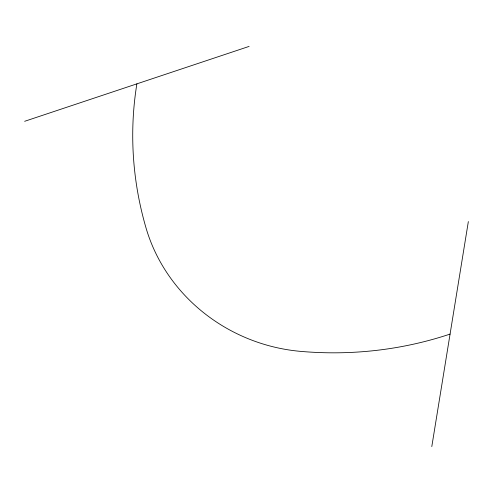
<?xml version="1.0" encoding="UTF-8"?>
<svg xmlns="http://www.w3.org/2000/svg" width="493" height="493" viewBox="0 0 493 493"><rect width="100%" height="100%" fill="white"/><g stroke="black" fill="none" stroke-linecap="round" stroke-linejoin="round"><path stroke-width="0.74" d="M431.794 446.596L468.35 221.567M24.65 121.303L249.119 46.404M450.072 334.081A360.975 338.987 18.8 0 1 300.699 351.38A171.176 160.755 18.8 0 1 145.971 227.754A360.975 338.987 18.8 0 1 136.881 83.853"/></g></svg>
